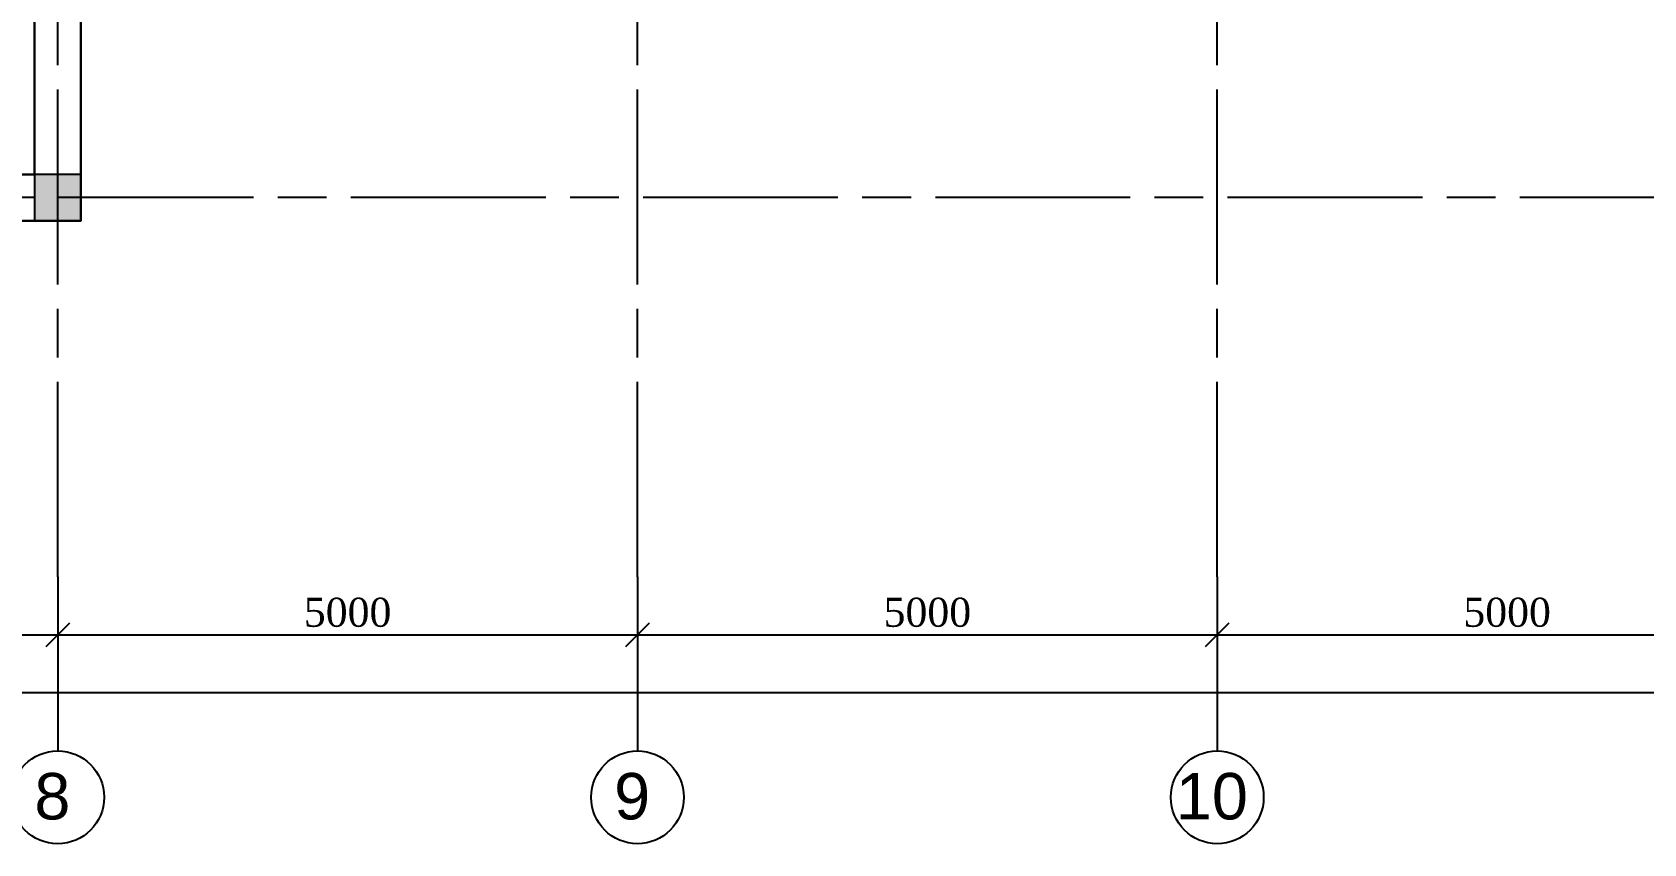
# Model space of a CAD drawing. Header units: inches. Extents: x 2870606 to 3671143, y -733551 to -473558.
# Drawn here: x 3339352 to 3353251, y -526992 to -519999 of the extents above; entities that cross this region are included whole.
import ezdxf

# ---------------------------------------------------------------- set-up
doc = ezdxf.new("R2010")
doc.units = ezdxf.units.IN
doc.header["$MEASUREMENT"] = 0
doc.linetypes.add('ACAD_ISO08W100', pattern=[36, 24, -3, 6, -3])
doc.styles.add('J~stule', font='dutch.ttf')
doc.styles.add('стиль3', font='arial.ttf', dxfattribs={"height": 250})
doc.dimstyles.new('J~style', dxfattribs={"dimscale": 100, "dimtxt": 2.5, "dimasz": 2, "dimexe": 0.55, "dimexo": 0.725, "dimtad": 1, "dimdec": 0, "dimdsep": 46, "dimtxsty": 'J~stule', "dimblk": 'OBLIQUE', "dimcen": 2, "dimdle": 0.5, "dimadec": 0, "dimazin": 0, "dimtfac": 1, "dimtdec": 0, "dimtmove": 0, "dimatfit": 3, "dimfxl": 1, "dimarcsym": 0})

# ---------------------------------------------------------------- blocks, each defined once
blk = doc.blocks.new('_Oblique')
at = {"color": 0, "linetype": 'ByBlock', "lineweight": -2}
blk.add_line((-0.5, -0.5), (0.5, 0.5), dxfattribs=at)
blk = doc.blocks.new('*D883')
at = {"color": 0, "lineweight": -2, "transparency": 16777216}
for p, q in [((3333572, -524765), (3333572, -525247)), ((3339572, -524765), (3339572, -525247)), ((3333522, -525192), (3339622, -525192))]:
    blk.add_line(p, q, dxfattribs=at)
at = {"layer": 'Defpoints', "color": 0, "lineweight": 35, "transparency": 16777216}
for p in [(3333572, -524692), (3339572, -524692), (3339572, -525192)]:
    blk.add_point(p, dxfattribs=at)
at = {"color": 0, "lineweight": -2, "transparency": 16777216, "xscale": 200, "yscale": 200, "zscale": 200, "rotation": 180}
blk.add_blockref('_Oblique', (3333572, -525192), dxfattribs=at)
at = {"color": 0, "lineweight": -2, "transparency": 16777216, "xscale": 200, "yscale": 200, "zscale": 200}
blk.add_blockref('_Oblique', (3339572, -525192), dxfattribs=at)
at = {"color": 0, "transparency": 16777216, "insert": (3336572, -525002), "char_height": 250, "attachment_point": 5, "style": 'J~stule'}
blk.add_mtext('6000', dxfattribs=at)
blk = doc.blocks.new('*D884')
at = {"color": 0, "lineweight": -2, "transparency": 16777216}
for p, q in [((3339572, -524765), (3339572, -525247)), ((3344572, -524765), (3344572, -525247)), ((3339522, -525192), (3344622, -525192))]:
    blk.add_line(p, q, dxfattribs=at)
at = {"layer": 'Defpoints', "color": 0, "lineweight": 35, "transparency": 16777216}
for p in [(3339572, -524692), (3344572, -524692), (3344572, -525192)]:
    blk.add_point(p, dxfattribs=at)
at = {"color": 0, "lineweight": -2, "transparency": 16777216, "xscale": 200, "yscale": 200, "zscale": 200, "rotation": 180}
blk.add_blockref('_Oblique', (3339572, -525192), dxfattribs=at)
at = {"color": 0, "lineweight": -2, "transparency": 16777216, "xscale": 200, "yscale": 200, "zscale": 200}
blk.add_blockref('_Oblique', (3344572, -525192), dxfattribs=at)
at = {"color": 0, "transparency": 16777216, "insert": (3342072, -524999), "char_height": 250, "attachment_point": 5, "style": 'J~stule'}
blk.add_mtext('5000', dxfattribs=at)
blk = doc.blocks.new('*D885')
at = {"color": 0, "lineweight": -2, "transparency": 16777216}
for p, q in [((3344572, -524765), (3344572, -525247)), ((3349572, -524765), (3349572, -525247)), ((3344522, -525192), (3349622, -525192))]:
    blk.add_line(p, q, dxfattribs=at)
at = {"layer": 'Defpoints', "color": 0, "lineweight": 35, "transparency": 16777216}
for p in [(3344572, -524692), (3349572, -524692), (3349572, -525192)]:
    blk.add_point(p, dxfattribs=at)
at = {"color": 0, "lineweight": -2, "transparency": 16777216, "xscale": 200, "yscale": 200, "zscale": 200, "rotation": 180}
blk.add_blockref('_Oblique', (3344572, -525192), dxfattribs=at)
at = {"color": 0, "lineweight": -2, "transparency": 16777216, "xscale": 200, "yscale": 200, "zscale": 200}
blk.add_blockref('_Oblique', (3349572, -525192), dxfattribs=at)
at = {"color": 0, "transparency": 16777216, "insert": (3347072, -524999), "char_height": 250, "attachment_point": 5, "style": 'J~stule'}
blk.add_mtext('5000', dxfattribs=at)
blk = doc.blocks.new('*D886')
at = {"color": 0, "lineweight": -2, "transparency": 16777216}
for p, q in [((3349572, -524765), (3349572, -525247)), ((3354572, -524765), (3354572, -525247)), ((3349522, -525192), (3354622, -525192))]:
    blk.add_line(p, q, dxfattribs=at)
at = {"layer": 'Defpoints', "color": 0, "lineweight": 35, "transparency": 16777216}
for p in [(3349572, -524692), (3354572, -524692), (3354572, -525192)]:
    blk.add_point(p, dxfattribs=at)
at = {"color": 0, "lineweight": -2, "transparency": 16777216, "xscale": 200, "yscale": 200, "zscale": 200, "rotation": 180}
blk.add_blockref('_Oblique', (3349572, -525192), dxfattribs=at)
at = {"color": 0, "lineweight": -2, "transparency": 16777216, "xscale": 200, "yscale": 200, "zscale": 200}
blk.add_blockref('_Oblique', (3354572, -525192), dxfattribs=at)
at = {"color": 0, "transparency": 16777216, "insert": (3352072, -524999), "char_height": 250, "attachment_point": 5, "style": 'J~stule'}
blk.add_mtext('5000', dxfattribs=at)
blk = doc.blocks.new('*D889')
at = {"color": 0, "lineweight": -2, "transparency": 16777216}
for p, q in [((3303572, -524765), (3303572, -525747)), ((3363572, -524765), (3363572, -525747)), ((3363622, -525692), (3303522, -525692))]:
    blk.add_line(p, q, dxfattribs=at)
at = {"layer": 'Defpoints', "color": 0, "lineweight": 35, "transparency": 16777216}
for p in [(3303572, -524692), (3363572, -524692), (3303572, -525692)]:
    blk.add_point(p, dxfattribs=at)
at = {"color": 0, "lineweight": -2, "transparency": 16777216, "xscale": 200, "yscale": 200, "zscale": 200, "rotation": 180}
blk.add_blockref('_Oblique', (3303572, -525692), dxfattribs=at)
at = {"color": 0, "lineweight": -2, "transparency": 16777216, "xscale": 200, "yscale": 200, "zscale": 200}
blk.add_blockref('_Oblique', (3363572, -525692), dxfattribs=at)
at = {"color": 0, "transparency": 16777216, "insert": (3333572, -525502), "char_height": 250, "attachment_point": 5, "style": 'J~stule'}
blk.add_mtext('60000', dxfattribs=at)

msp = doc.modelspace()

# ---------------------------------------------------------------- hatches: boundary and pattern name
h = msp.add_hatch(color=256)
h.dxf.hatch_style = 1
h.paths.add_polyline_path([(3339772.01, -521623.13), (3339772.01, -521223.13), (3339372.01, -521223.13), (3339372.01, -521623.13)])

# ---------------------------------------------------------------- linework, layer by layer
at = {"color": 252, "linetype": 'ACAD_ISO08W100', "ltscale": 70}
for p, q in [((3339572.01, -524692.02), (3339572.01, -496403.85)), ((3344572.01, -524692.02), (3344572.01, -496403.85)), ((3349572.01, -524692.02), (3349572.01, -496403.85)), ((3366460.93, -521423.13), (3300567.24, -521423.13))]:
    msp.add_line(p, q, dxfattribs=at)
at = {"linetype": 'Continuous'}
for p, q in [((3339572.01, -524692.02), (3339572.01, -526192.02)), ((3344572.01, -524692.02), (3344572.01, -526192.02)), ((3349572.01, -524692.02), (3349572.01, -526192.02))]:
    msp.add_line(p, q, dxfattribs=at)
at = {"lineweight": 30}
for points in [[(3339372.01, -518223.13), (3339372.01, -521223.13), (3338372.01, -521223.13)], [(3339772.01, -518223.13), (3339772.01, -521623.13), (3338372.01, -521623.13)]]:
    msp.add_lwpolyline(points, dxfattribs=at)
msp.add_lwpolyline([(3339372.01, -521223.13), (3339372.01, -521623.13), (3339772.01, -521623.13), (3339772.01, -521223.13)], close=True)
at = {"linetype": 'Continuous'}
for centre in [(3339572.01, -526592.02), (3344572.01, -526592.02), (3349572.01, -526592.02)]:
    msp.add_circle(centre, 400, dxfattribs=at)

# ---------------------------------------------------------------- texts
at = {"linetype": 'Continuous', "char_height": 400, "attachment_point": 2, "style": 'стиль3'}
for s, insert in [('8', (3339525.73, -526382.35)), ('9', (3344525.73, -526382.35)), ('10', (3349525.73, -526382.35))]:
    msp.add_mtext(s, dxfattribs=dict(at, insert=insert))

# ---------------------------------------------------------------- dimensions: what is measured, and where the dimension line sits
for base, p1, p2, picture, middle in [((3303572.01, -525692.02), (3363572.01, -524692.02), (3303572.01, -524692.02), '*D889', (3333572.01, -525502.01)), ((3339572.01, -525192.02), (3333572.01, -524692.02), (3339572.01, -524692.02), '*D883', (3336572.01, -525002.01)), ((3344572.01, -525192.02), (3339572.01, -524692.02), (3344572.01, -524692.02), '*D884', (3342072.01, -524999.32)), ((3349572.01, -525192.02), (3344572.01, -524692.02), (3349572.01, -524692.02), '*D885', (3347072.01, -524999.32)), ((3354572.01, -525192.02), (3349572.01, -524692.02), (3354572.01, -524692.02), '*D886', (3352072.01, -524999.32))]:
    dim = msp.add_linear_dim(base=base, p1=p1, p2=p2, dimstyle='J~style', override={"dimdec": 1, "dimtdec": 1})
    dim.commit()
    dim.dimension.update_dxf_attribs({"geometry": picture, "text_midpoint": middle})

doc.saveas('drawing.dxf')
